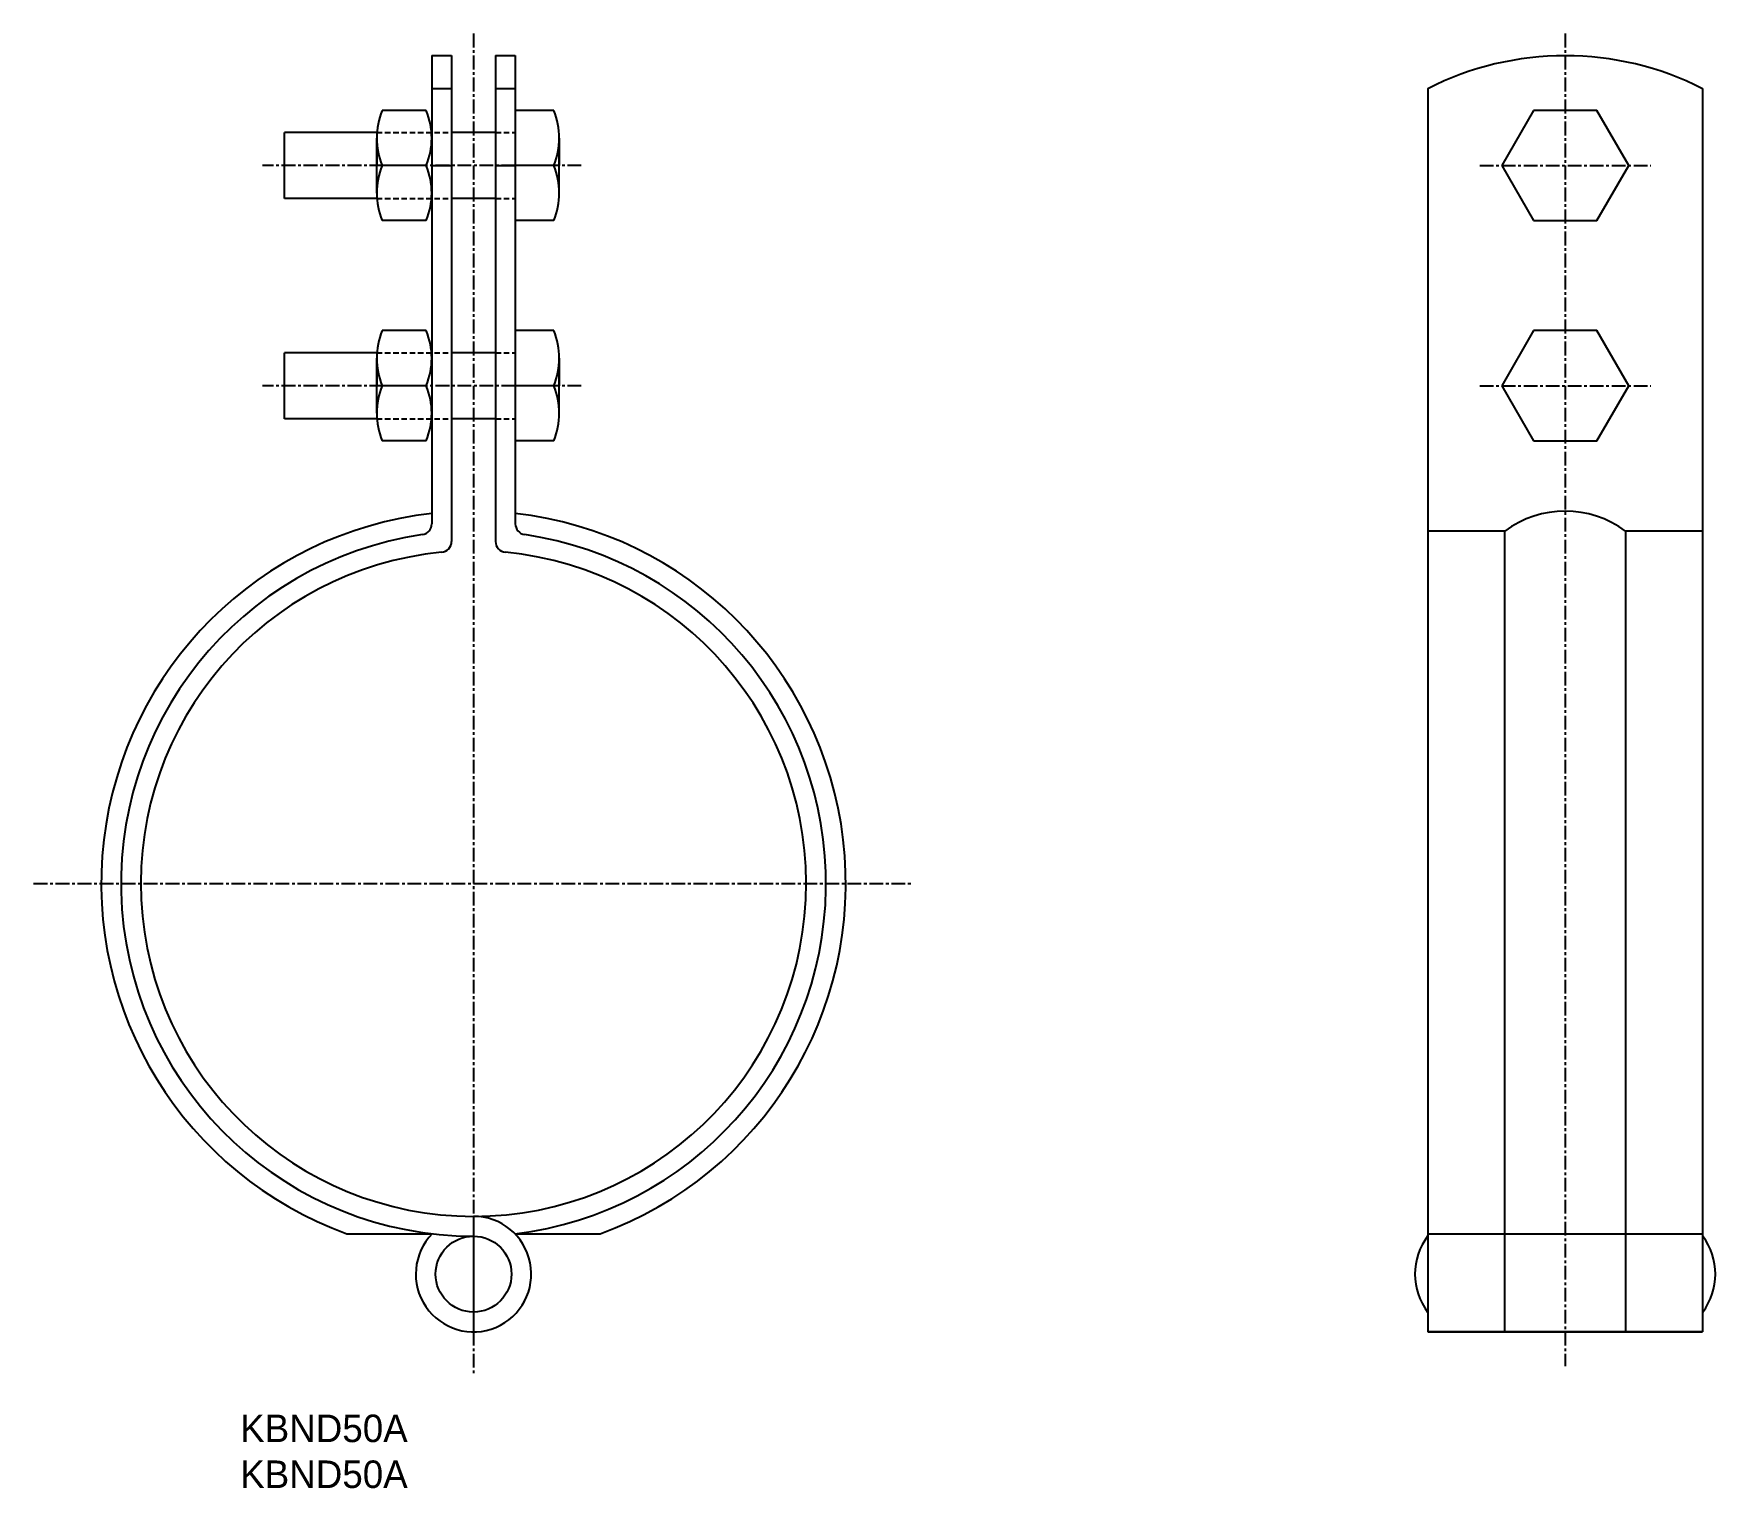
# Model space of a CAD drawing. Extents: x 2433 to 2586, y -491 to -359.
import ezdxf

# ---------------------------------------------------------------- set-up
doc = ezdxf.new("R2010")
doc.units = 0
doc.linetypes.add('CENTER', pattern=[2, 1.25, -0.25, 0.25, -0.25])
doc.linetypes.add('DASHED', pattern=[0.75, 0.5, -0.25])
doc.layers.get('0').update_dxf_attribs({"linetype": 'CONTINUOUS'})
doc.layers.add('CENTER', color=1, linetype='CENTER')

msp = doc.modelspace()

# ---------------------------------------------------------------- linework, layer by layer
at = {"color": 7, "linetype": 'CONTINUOUS'}
for p, q in [((2469.42, -361.11), (2469.42, -403.66)), ((2469.42, -361.11), (2471.22, -361.11)), ((2471.22, -361.11), (2471.22, -405.26)), ((2475.22, -361.11), (2475.22, -405.26)), ((2475.22, -361.11), (2477.02, -361.11)), ((2477.02, -361.11), (2477.02, -403.66)), ((2469.42, -364.11), (2471.22, -364.11)), ((2475.22, -364.11), (2477.02, -364.11)), ((2559.98, -364.11), (2559.98, -477.11)), ((2584.98, -364.11), (2584.98, -477.11)), ((2468.92, -366.11), (2464.92, -366.11)), ((2480.52, -366.11), (2477.02, -366.11)), ((2569.59, -366.11), (2566.71, -371.11)), ((2575.37, -366.11), (2569.59, -366.11)), ((2578.26, -371.11), (2575.37, -366.11)), ((2456.02, -374.11), (2456.02, -368.11)), ((2464.42, -368.11), (2456.02, -368.11)), ((2475.22, -368.11), (2471.22, -368.11)), ((2464.42, -373.61), (2464.42, -368.61)), ((2464.42, -368.61), (2464.42, -371.11)), ((2481.02, -373.61), (2481.02, -368.61)), ((2481.02, -368.61), (2481.02, -371.11)), ((2468.92, -371.11), (2464.92, -371.11)), ((2469.42, -371.11), (2471.22, -371.11)), ((2475.22, -371.11), (2477.02, -371.11)), ((2480.52, -371.11), (2477.02, -371.11)), ((2566.71, -371.11), (2569.59, -376.11)), ((2575.37, -376.11), (2578.26, -371.11)), ((2464.42, -374.11), (2456.02, -374.11)), ((2475.22, -374.11), (2471.22, -374.11)), ((2468.92, -376.11), (2464.92, -376.11)), ((2480.52, -376.11), (2477.02, -376.11)), ((2569.59, -376.11), (2575.37, -376.11)), ((2468.92, -386.11), (2464.92, -386.11)), ((2480.52, -386.11), (2477.02, -386.11)), ((2569.59, -386.11), (2566.71, -391.11)), ((2575.37, -386.11), (2569.59, -386.11)), ((2578.26, -391.11), (2575.37, -386.11)), ((2464.42, -388.11), (2456.02, -388.11)), ((2456.02, -394.11), (2456.02, -388.11)), ((2475.22, -388.11), (2471.22, -388.11)), ((2464.42, -388.61), (2464.42, -391.11)), ((2464.42, -393.61), (2464.42, -388.61)), ((2481.02, -388.61), (2481.02, -391.11)), ((2481.02, -393.61), (2481.02, -388.61)), ((2468.92, -391.11), (2464.92, -391.11)), ((2480.52, -391.11), (2477.02, -391.11)), ((2566.71, -391.11), (2569.59, -396.11)), ((2575.37, -396.11), (2578.26, -391.11)), ((2464.42, -394.11), (2456.02, -394.11)), ((2475.22, -394.11), (2471.22, -394.11)), ((2468.92, -396.11), (2464.92, -396.11)), ((2480.52, -396.11), (2477.02, -396.11)), ((2569.59, -396.11), (2575.37, -396.11)), ((2559.98, -404.31), (2566.98, -404.31)), ((2566.98, -477.11), (2566.98, -404.31)), ((2577.98, -477.11), (2577.98, -404.31)), ((2577.98, -404.31), (2584.98, -404.31)), ((2473.22, -466.61), (2473.22, -477.11)), ((2461.7, -468.19), (2469.47, -468.19)), ((2476.98, -468.19), (2484.74, -468.19)), ((2559.98, -468.19), (2584.98, -468.19)), ((2559.98, -477.11), (2584.98, -477.11)), ((2584.98, -477.11), (2559.98, -477.11))]:
    msp.add_line(p, q, dxfattribs=at)
at = {"color": 3, "linetype": 'DASHED'}
for p, q in [((2464.42, -368.11), (2471.22, -368.11)), ((2475.22, -368.11), (2477.02, -368.11)), ((2464.42, -374.11), (2471.22, -374.11)), ((2475.22, -374.11), (2477.02, -374.11)), ((2464.42, -388.11), (2471.22, -388.11)), ((2475.22, -388.11), (2477.02, -388.11)), ((2464.42, -394.11), (2471.22, -394.11)), ((2475.22, -394.11), (2477.02, -394.11))]:
    msp.add_line(p, q, dxfattribs=at)
at = {"color": 7, "linetype": 'CONTINUOUS'}
msp.add_circle((2473.22, -471.86), 3.45, dxfattribs=at)
for centre, radius, start, end in [((2572.48, -388.66), 27.54, 63.0085, 116.9915), ((2470.92, -368.61), 6.5, 157.3801, 202.6199), ((2462.92, -368.61), 6.5, 337.3801, 22.6199), ((2474.52, -368.61), 6.5, 337.3801, 22.6199), ((2470.92, -373.61), 6.5, 157.3801, 202.6199), ((2462.92, -373.61), 6.5, 337.3801, 22.6199), ((2474.52, -373.61), 6.5, 337.3801, 22.6199), ((2470.92, -388.61), 6.5, 157.3801, 202.6199), ((2462.92, -388.61), 6.5, 337.3801, 22.6199), ((2474.52, -388.61), 6.5, 337.3801, 22.6199), ((2470.92, -393.61), 6.5, 157.3801, 202.6199), ((2462.92, -393.61), 6.5, 337.3801, 22.6199), ((2474.52, -393.61), 6.5, 337.3801, 22.6199), ((2473.22, -436.36), 33.85, 96.4456, 250.1034), ((2468.42, -403.66), 1, 278.3509, 0), ((2473.22, -436.36), 33.85, 289.8966, 83.5544), ((2478.02, -403.66), 1, 180, 261.6491), ((2572.48, -411.82), 9.3, 53.7563, 126.2437), ((2473.22, -436.36), 32.05, 98.3509, 270), ((2473.22, -436.36), 32.05, 276.7257, 81.6491), ((2473.22, -436.36), 30.25, 95.5089, 84.4911), ((2470.22, -405.26), 1, 275.5089, 0), ((2476.22, -405.26), 1, 180, 264.4911), ((2473.22, -471.86), 5.25, 135.6408, 90), ((2564.56, -471.86), 5.74, 143.0191, 216.9809), ((2580.4, -471.86), 5.74, 323.0191, 36.9809)]:
    msp.add_arc(centre, radius, start, end, dxfattribs=at)
at = {"layer": 'CENTER', "color": 1, "linetype": 'CENTER'}
for p, q in [((2473.22, -359.11), (2473.22, -480.95)), ((2572.48, -359.11), (2572.48, -480.23)), ((2483.02, -371.11), (2454.02, -371.11)), ((2564.71, -371.11), (2580.26, -371.11)), ((2483.02, -391.11), (2454.02, -391.11)), ((2564.71, -391.11), (2580.26, -391.11)), ((2433.22, -436.36), (2513.22, -436.36))]:
    msp.add_line(p, q, dxfattribs=at)

# ---------------------------------------------------------------- texts
at = {"linetype": 'DASHED'}
for p in [(2452, -487.13), (2452, -491.3)]:
    msp.add_text('KBND50A', height=2.5, dxfattribs=at).set_placement(p)

doc.saveas('drawing.dxf')
